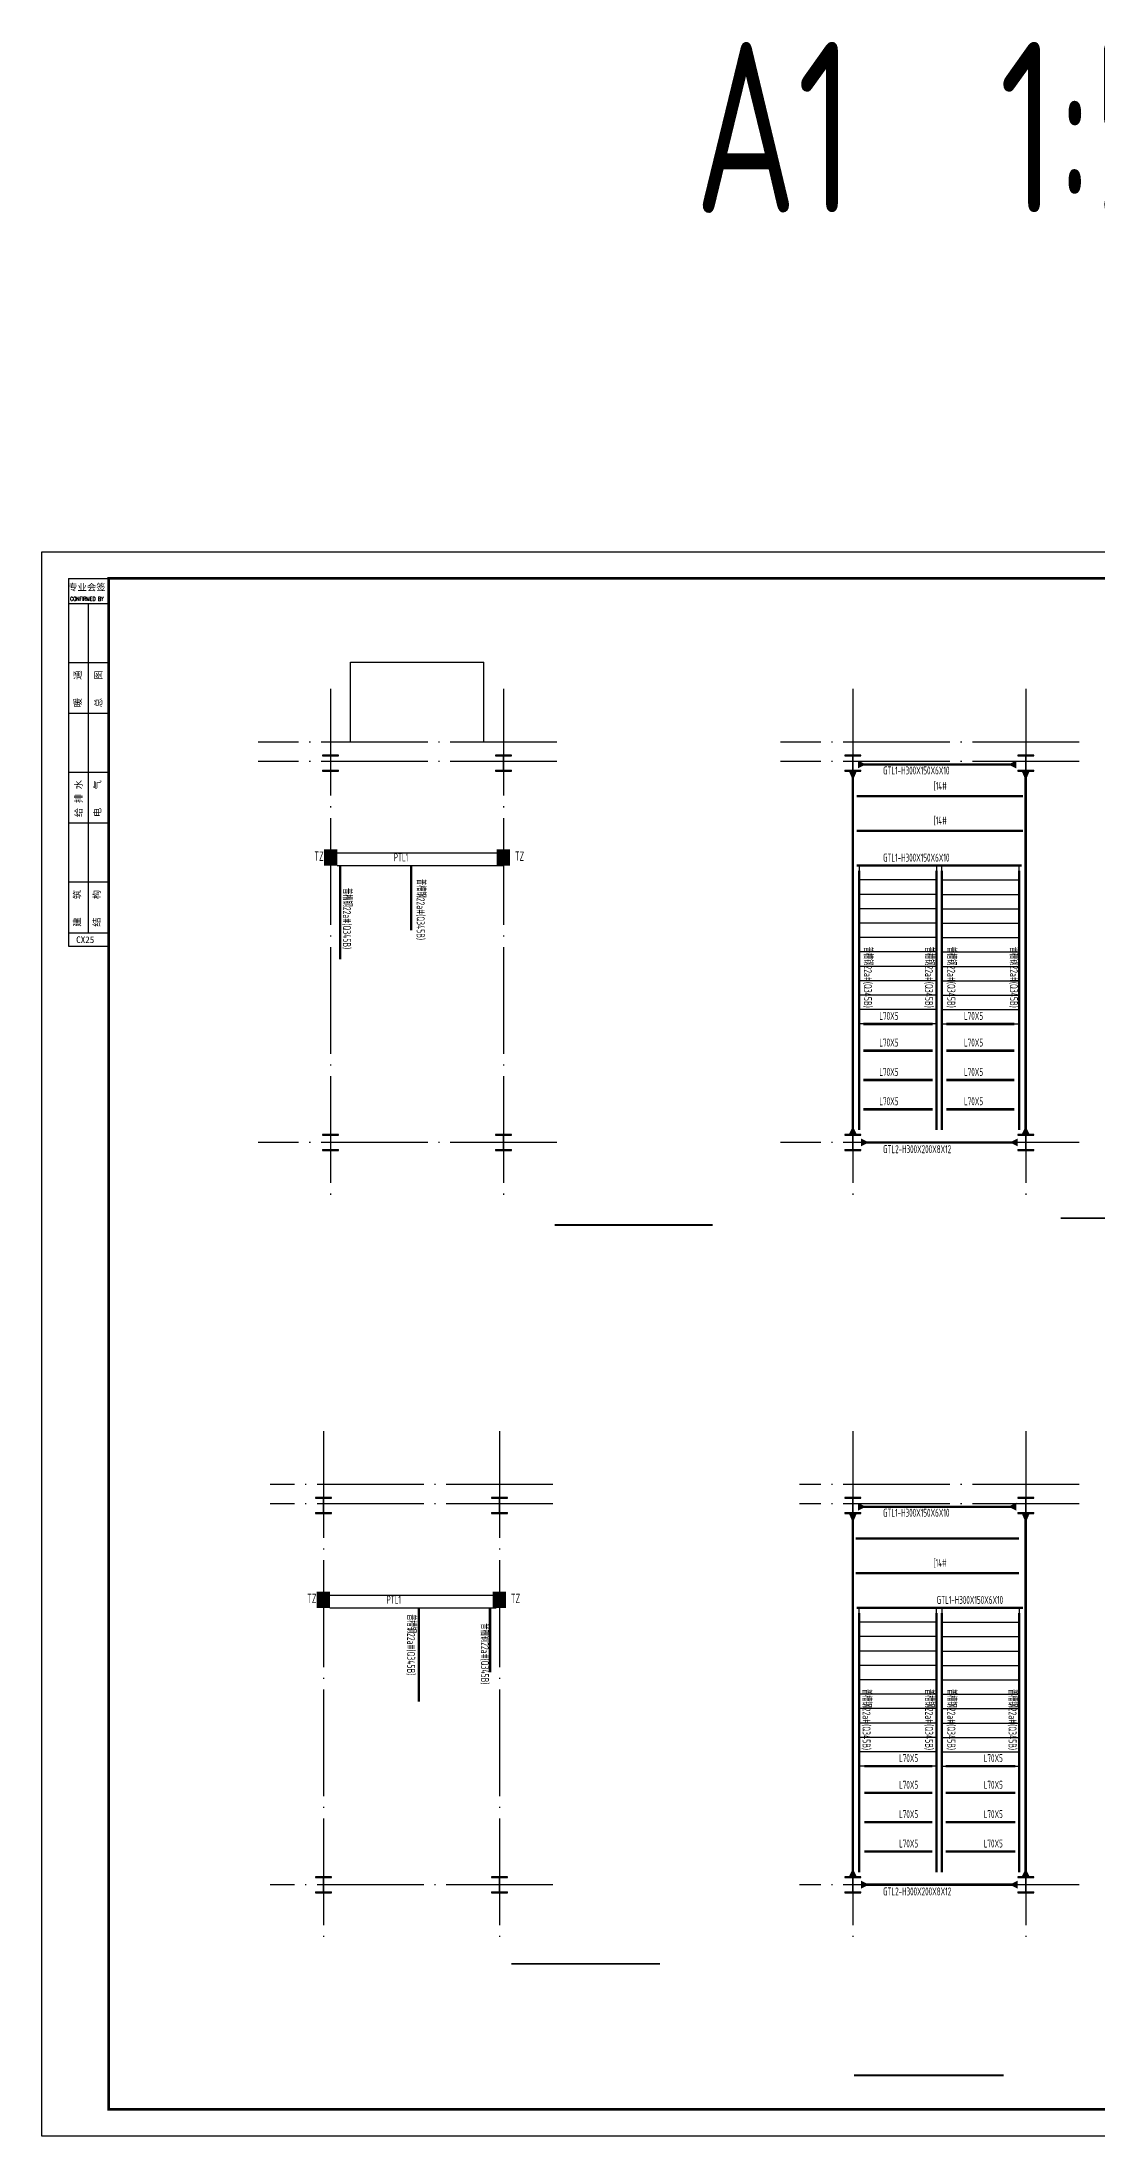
# Model space of a CAD drawing. Extents: x -138012 to 2129925, y -311560 to 0.
# Drawn here: x 1968731 to 1988515, y -173610 to -134354 of the extents above; entities that cross this region are included whole.
import ezdxf

# ---------------------------------------------------------------- set-up
doc = ezdxf.new("R2010")
doc.units = 0
doc.header["$LTSCALE"] = 1000
doc.header["$MEASUREMENT"] = 0
doc.linetypes.add('DOTE', pattern=[2.42, 2, -0.2, 0.02, -0.2])
for name, color, linetype in [('AXIS', 3, 'CONTINUOUS'), ('COLU', 7, 'CONTINUOUS'), ('COLU_HATCH', 251, 'CONTINUOUS'), ('DOTE', 253, 'DOTE'), ('PUB_TITLE', 4, 'CONTINUOUS'), ('STAIR', 2, 'CONTINUOUS'), ('TEXT', 7, 'CONTINUOUS'), ('勒脚', 50, 'CONTINUOUS'), ('图框', 4, 'CONTINUOUS'), ('字符串标注', 253, 'CONTINUOUS'), ('柱构件', 2, 'CONTINUOUS'), ('梁构件', 4, 'CONTINUOUS'), ('立面图', 40, 'CONTINUOUS')]:
    doc.layers.add(name, color=color, linetype=linetype)
doc.styles.add('FF', font='tssdeng.shx', dxfattribs={"width": 0.7, "bigfont": 'tssdchn.shx'})
doc.styles.add('iIcon2', font='')
doc.styles.add('MIMI-TKWZ', font='romanc.shx', dxfattribs={"width": 0.75, "oblique": 15, "bigfont": 'bigfont.shx'})
doc.styles.add('TSSD_REIN', font='tssdeng.shx', dxfattribs={"width": 0.7, "bigfont": 'tssdchn.shx'})
doc.styles.get('iIcon2').set_extended_font_data('SimSun')

# ---------------------------------------------------------------- blocks, each defined once
blk = doc.blocks.new('63463456')
at = {"layer": '柱构件'}
for p, q in [((1984086, -147723), (1983786, -147723)), ((1983786, -147723), (1983786, -147738)), ((1983786, -147738), (1983931, -147738)), ((1983931, -147738), (1983931, -148008)), ((1983941, -147738), (1984086, -147738)), ((1983941, -148008), (1983941, -147738)), ((1984086, -147738), (1984086, -147723)), ((1987326, -147723), (1987026, -147723)), ((1987026, -147723), (1987026, -147738)), ((1987026, -147738), (1987171, -147738)), ((1987171, -147738), (1987171, -148008)), ((1987181, -147738), (1987326, -147738)), ((1987181, -148008), (1987181, -147738)), ((1987326, -147738), (1987326, -147723)), ((1983786, -148008), (1983786, -148023)), ((1983786, -148008), (1983931, -148008)), ((1983786, -148023), (1984086, -148023)), ((1983941, -148008), (1984086, -148008)), ((1984086, -148023), (1984086, -148008)), ((1987026, -148008), (1987026, -148023)), ((1987026, -148008), (1987171, -148008)), ((1987026, -148023), (1987326, -148023)), ((1987181, -148008), (1987326, -148008)), ((1987326, -148023), (1987326, -148008)), ((1984086, -154833), (1983786, -154833)), ((1983786, -154833), (1983786, -154848)), ((1983786, -154848), (1983931, -154848)), ((1983931, -154848), (1983931, -155118)), ((1983941, -154848), (1984086, -154848)), ((1983941, -155118), (1983941, -154848)), ((1984086, -154848), (1984086, -154833)), ((1987326, -154833), (1987026, -154833)), ((1987026, -154833), (1987026, -154848)), ((1987026, -154848), (1987171, -154848)), ((1987171, -154848), (1987171, -155118)), ((1987181, -154848), (1987326, -154848)), ((1987181, -155118), (1987181, -154848)), ((1987326, -154848), (1987326, -154833)), ((1983786, -155118), (1983786, -155133)), ((1983786, -155118), (1983931, -155118)), ((1983786, -155133), (1984086, -155133)), ((1983941, -155118), (1984086, -155118)), ((1984086, -155133), (1984086, -155118)), ((1987026, -155118), (1987026, -155133)), ((1987026, -155118), (1987171, -155118)), ((1987026, -155133), (1987326, -155133)), ((1987181, -155118), (1987326, -155118)), ((1987326, -155133), (1987326, -155118))]:
    blk.add_line(p, q, dxfattribs=at)
blk = doc.blocks.new('654634')
at = {"layer": '图框'}
for p, q in [((71967, -136041), (73467, -136041)), ((71967, -136041), (71967, -149325)), ((71967, -136987), (73467, -136987)), ((71967, -139193), (73467, -139193)), ((71967, -141099), (73467, -141099)), ((71967, -143306), (73467, -143306)), ((71967, -145212), (73467, -145212)), ((71967, -147419), (73467, -147419)), ((71967, -149325), (73467, -149325)), ((71967, -149325), (71967, -149825)), ((71967, -149825), (73467, -149825))]:
    blk.add_line(p, q, dxfattribs=at)
blk.add_lwpolyline([(72717, -149325), (72717, -136987)], dxfattribs=at)
at = {"layer": '图框', "style": 'iIcon2'}
for s, p in [('专业会签', (71956, -136500)), ('CX25', (72252, -149714))]:
    blk.add_text(s, height=250, dxfattribs=at).set_placement(p)
at = {"layer": '图框', "style": 'MIMI-TKWZ', "width": 0.75}
blk.add_text('CONFIRMED BY', height=145, dxfattribs=at).set_placement((72026, -136885))
at = {"layer": '图框', "style": 'iIcon2'}
for s, p in [('暖    通', (72436, -140877)), ('总    图', (73213, -140877)), ('给 排 水', (72469, -144990)), ('电    气', (73176, -144990)), ('建    筑', (72418, -149103)), ('结    构', (73149, -149103))]:
    blk.add_text(s, height=250, rotation=90, dxfattribs=at).set_placement(p)

msp = doc.modelspace()

# ---------------------------------------------------------------- hatches: boundary and pattern name
at = {"layer": 'COLU_HATCH'}
for points in [[(1974024.236, -149792.818), (1974264.236, -149792.818), (1974264.236, -149492.818), (1974024.236, -149492.818)], [(1977264.236, -149792.818), (1977504.236, -149792.818), (1977504.236, -149492.818), (1977264.236, -149492.818)], [(1973888.787, -163706.8), (1974128.787, -163706.8), (1974128.787, -163406.8), (1973888.787, -163406.8)], [(1977188.787, -163706.8), (1977428.787, -163706.8), (1977428.787, -163406.8), (1977188.787, -163406.8)]]:
    msp.add_hatch(color=8, dxfattribs=at).paths.add_polyline_path(points)

# ---------------------------------------------------------------- linework, layer by layer
at = {"layer": 'AXIS'}
for p, q in [((1974264.236, -149552.818), (1977384.236, -149552.818)), ((1974264.236, -149792.818), (1977384.236, -149792.818)), ((1974128.787, -163466.8), (1977248.787, -163466.8)), ((1974128.787, -163706.8), (1977248.787, -163706.8))]:
    msp.add_line(p, q, dxfattribs=at)
at = {"layer": 'AXIS', "const_width": 35}
for points in [[(1978343.847, -156529.143), (1981306.611, -156529.143)], [(1987831.382, -156403.04), (1991102.872, -156403.04)], [(1977532.533, -170381.031), (1980321.518, -170381.031)], [(1983954.977, -172470.01), (1986760.428, -172470.01)]]:
    msp.add_lwpolyline(points, dxfattribs=at)
at = {"layer": 'COLU', "const_width": 10}
for points in [[(1974264.236, -149792.818), (1974024.236, -149792.818), (1974024.236, -149492.818), (1974264.236, -149492.818)], [(1974264.236, -149792.818), (1974024.236, -149792.818), (1974024.236, -149492.818), (1974264.236, -149492.818)], [(1977504.236, -149792.818), (1977264.236, -149792.818), (1977264.236, -149492.818), (1977504.236, -149492.818)], [(1977504.236, -149792.818), (1977264.236, -149792.818), (1977264.236, -149492.818), (1977504.236, -149492.818)], [(1974128.787, -163706.8), (1973888.787, -163706.8), (1973888.787, -163406.8), (1974128.787, -163406.8)], [(1974128.787, -163706.8), (1973888.787, -163706.8), (1973888.787, -163406.8), (1974128.787, -163406.8)], [(1977428.787, -163706.8), (1977188.787, -163706.8), (1977188.787, -163406.8), (1977428.787, -163406.8)], [(1977428.787, -163706.8), (1977188.787, -163706.8), (1977188.787, -163406.8), (1977428.787, -163406.8)]]:
    msp.add_lwpolyline(points, close=True, dxfattribs=at)
at = {"layer": 'DOTE', "color": 8, "linetype": 'DOTE'}
for p, q in [((1974144.236, -146482.818), (1974144.236, -155982.818)), ((1977384.236, -146482.818), (1977384.236, -155982.818)), ((1983935.523, -146482.818), (1983935.523, -155982.818)), ((1987175.523, -146482.818), (1987175.523, -155982.818)), ((1978384.236, -147482.818), (1972784.236, -147482.818)), ((1988175.523, -147482.818), (1982575.523, -147482.818)), ((1978384.236, -147842.818), (1972784.236, -147842.818)), ((1988175.523, -147842.818), (1982575.523, -147842.818)), ((1978384.236, -154982.818), (1972784.236, -154982.818)), ((1988175.523, -154982.818), (1982575.523, -154982.818)), ((1974008.787, -160396.8), (1974008.787, -169896.8)), ((1977308.787, -160396.8), (1977308.787, -169896.8)), ((1983935.523, -160396.8), (1983935.523, -169896.8)), ((1987175.523, -160396.8), (1987175.523, -169896.8)), ((1978308.787, -161396.8), (1973008.787, -161396.8)), ((1988175.523, -161396.8), (1982935.523, -161396.8)), ((1978308.787, -161756.8), (1973008.787, -161756.8)), ((1988175.523, -161756.8), (1982935.523, -161756.8)), ((1978308.787, -168896.8), (1973008.787, -168896.8)), ((1988175.523, -168896.8), (1982935.523, -168896.8))]:
    msp.add_line(p, q, dxfattribs=at)
at = {"layer": 'PUB_TITLE'}
msp.add_lwpolyline([(1968730.744, -173609.799), (1968730.744, -143909.799), (2010780.744, -143909.799), (2010780.744, -173609.799)], close=True, dxfattribs=at)
at = {"layer": 'PUB_TITLE', "const_width": 50}
msp.add_lwpolyline([(1969980.744, -173109.799), (2010280.744, -173109.799), (2010280.744, -144409.799), (1969980.744, -144409.799)], close=True, dxfattribs=at)
at = {"layer": 'STAIR'}
for p, q in [((1984055.523, -149792.818), (1984055.523, -152762.818)), ((1985505.523, -149792.818), (1984055.523, -149792.818)), ((1985505.523, -149792.818), (1985605.523, -149792.818)), ((1985505.523, -149792.818), (1985505.523, -152762.818)), ((1985605.523, -152762.818), (1985605.523, -149792.818)), ((1985605.523, -149792.818), (1987055.523, -149792.818)), ((1987055.523, -152762.818), (1987055.523, -149792.818)), ((1985505.523, -150062.818), (1984055.523, -150062.818)), ((1985505.523, -150332.818), (1984055.523, -150332.818)), ((1985605.523, -150062.818), (1987055.523, -150062.818)), ((1985605.523, -150332.818), (1987055.523, -150332.818)), ((1985505.523, -150602.818), (1984055.523, -150602.818)), ((1985605.523, -150602.818), (1987055.523, -150602.818)), ((1985505.523, -150872.818), (1984055.523, -150872.818)), ((1985605.523, -150872.818), (1987055.523, -150872.818)), ((1985505.523, -151142.818), (1984055.523, -151142.818)), ((1985505.523, -151412.818), (1984055.523, -151412.818)), ((1985605.523, -151142.818), (1987055.523, -151142.818)), ((1985605.523, -151412.818), (1987055.523, -151412.818)), ((1985505.523, -151682.818), (1984055.523, -151682.818)), ((1985605.523, -151682.818), (1987055.523, -151682.818)), ((1985505.523, -151952.818), (1984055.523, -151952.818)), ((1985505.523, -152222.818), (1984055.523, -152222.818)), ((1985605.523, -151952.818), (1987055.523, -151952.818)), ((1985605.523, -152222.818), (1987055.523, -152222.818)), ((1985505.523, -152492.818), (1984055.523, -152492.818)), ((1985605.523, -152492.818), (1987055.523, -152492.818)), ((1985505.523, -152762.818), (1984055.523, -152762.818)), ((1985605.523, -152762.818), (1987055.523, -152762.818)), ((1984055.526, -166676.8), (1984055.526, -163706.8)), ((1985505.526, -163706.8), (1984055.526, -163706.8)), ((1985505.526, -163976.8), (1984055.526, -163976.8)), ((1985505.526, -166676.8), (1985505.526, -163706.8)), ((1985605.526, -163706.8), (1985505.526, -163706.8)), ((1985605.526, -163706.8), (1985605.526, -166676.8)), ((1985605.526, -163706.8), (1987055.52, -163706.8)), ((1985605.526, -163976.8), (1987055.52, -163976.8)), ((1987055.52, -163706.8), (1987055.52, -166676.8)), ((1985505.526, -164246.8), (1984055.526, -164246.8)), ((1985605.526, -164246.8), (1987055.52, -164246.8)), ((1985505.526, -164516.8), (1984055.526, -164516.8)), ((1985505.526, -164786.8), (1984055.526, -164786.8)), ((1985605.526, -164516.8), (1987055.52, -164516.8)), ((1985605.526, -164786.8), (1987055.52, -164786.8)), ((1985505.526, -165056.8), (1984055.526, -165056.8)), ((1985605.526, -165056.8), (1987055.52, -165056.8)), ((1985505.526, -165326.8), (1984055.526, -165326.8)), ((1985505.526, -165596.8), (1984055.526, -165596.8)), ((1985605.526, -165326.8), (1987055.52, -165326.8)), ((1985605.526, -165596.8), (1987055.52, -165596.8)), ((1985505.526, -165866.8), (1984055.526, -165866.8)), ((1985605.526, -165866.8), (1987055.52, -165866.8)), ((1985505.526, -166136.8), (1984055.526, -166136.8)), ((1985505.526, -166406.8), (1984055.526, -166406.8)), ((1985605.526, -166136.8), (1987055.52, -166136.8)), ((1985605.526, -166406.8), (1987055.52, -166406.8)), ((1985505.526, -166676.8), (1984055.526, -166676.8)), ((1985605.526, -166676.8), (1987055.52, -166676.8))]:
    msp.add_line(p, q, dxfattribs=at)
at = {"layer": '勒脚'}
for p, q in [((1974514.236, -147482.818), (1974514.236, -145982.818)), ((1977014.236, -147482.818), (1977014.236, -145982.818))]:
    msp.add_line(p, q, dxfattribs=at)
at = {"layer": '字符串标注', "const_width": 1.5}
for points in [[(1983936.276, -147872.818, 1), (1983934.776, -147872.818, 1), (1983936.276, -147872.818, 1)], [(1987176.276, -147872.818, 1), (1987174.776, -147872.818, 1), (1987176.276, -147872.818, 1)], [(1983936.276, -154982.818, 1), (1983934.776, -154982.818, 1), (1983936.276, -154982.818, 1)], [(1987176.276, -154982.818, 1), (1987174.776, -154982.818, 1), (1987176.276, -154982.818, 1)]]:
    msp.add_lwpolyline(points, format="xyb", close=True, dxfattribs=at)
at = {"layer": '柱构件'}
for p, q in [((1974158.787, -161636.8), (1973858.787, -161636.8)), ((1973858.787, -161636.8), (1973858.787, -161651.796)), ((1973858.787, -161651.796), (1974003.788, -161651.796)), ((1974003.788, -161651.796), (1974003.788, -161921.798)), ((1974013.788, -161651.796), (1974158.787, -161651.796)), ((1974013.788, -161921.798), (1974013.788, -161651.796)), ((1974158.787, -161651.796), (1974158.787, -161636.8)), ((1977458.787, -161636.8), (1977158.787, -161636.8)), ((1977158.787, -161636.8), (1977158.787, -161651.796)), ((1977158.787, -161651.796), (1977303.787, -161651.796)), ((1977303.787, -161651.796), (1977303.787, -161921.798)), ((1977313.788, -161651.796), (1977458.787, -161651.796)), ((1977313.788, -161921.798), (1977313.788, -161651.796)), ((1977458.787, -161651.796), (1977458.787, -161636.8)), ((1973858.787, -161921.798), (1973858.787, -161936.8)), ((1973858.787, -161921.798), (1974003.788, -161921.798)), ((1973858.787, -161936.8), (1974158.787, -161936.8)), ((1974013.788, -161921.798), (1974158.787, -161921.798)), ((1974158.787, -161936.8), (1974158.787, -161921.798)), ((1977158.787, -161921.798), (1977158.787, -161936.8)), ((1977158.787, -161921.798), (1977303.787, -161921.798)), ((1977158.787, -161936.8), (1977458.787, -161936.8)), ((1977313.788, -161921.798), (1977458.787, -161921.798)), ((1977458.787, -161936.8), (1977458.787, -161921.798)), ((1974158.787, -168746.8), (1973858.787, -168746.8)), ((1973858.787, -168746.8), (1973858.787, -168761.803)), ((1973858.787, -168761.803), (1974003.788, -168761.803)), ((1974003.788, -168761.803), (1974003.788, -169031.798)), ((1974013.788, -168761.803), (1974158.787, -168761.803)), ((1974013.788, -169031.798), (1974013.788, -168761.803)), ((1974158.787, -168761.803), (1974158.787, -168746.8)), ((1977458.787, -168746.8), (1977158.787, -168746.8)), ((1977158.787, -168746.8), (1977158.787, -168761.803)), ((1977158.787, -168761.803), (1977303.787, -168761.803)), ((1977303.787, -168761.803), (1977303.787, -169031.798)), ((1977313.788, -168761.803), (1977458.787, -168761.803)), ((1977313.788, -169031.798), (1977313.788, -168761.803)), ((1977458.787, -168761.803), (1977458.787, -168746.8)), ((1973858.787, -169031.798), (1973858.787, -169046.8)), ((1973858.787, -169031.798), (1974003.788, -169031.798)), ((1973858.787, -169046.8), (1974158.787, -169046.8)), ((1974013.788, -169031.798), (1974158.787, -169031.798)), ((1974158.787, -169046.8), (1974158.787, -169031.798)), ((1977158.787, -169031.798), (1977158.787, -169046.8)), ((1977158.787, -169031.798), (1977303.787, -169031.798)), ((1977158.787, -169046.8), (1977458.787, -169046.8)), ((1977313.788, -169031.798), (1977458.787, -169031.798)), ((1977458.787, -169046.8), (1977458.787, -169031.798))]:
    msp.add_line(p, q, dxfattribs=at)
at = {"layer": '梁构件', "const_width": 45}
for points in [[(1984028.859, -147897.824), (1987000.523, -147897.824)], [(1983935.526, -154832.818), (1983935.526, -148022.818)], [(1987175.526, -154832.818), (1987175.526, -148022.818)], [(1984003.9, -148492.818), (1987122.202, -148492.818)], [(1984003.9, -149142.818), (1987122.202, -149142.818)], [(1974320.784, -151551.653), (1974320.784, -149792.818)], [(1975654.236, -151005.398), (1975654.236, -149792.818)], [(1984008.03, -149792.818), (1987102.879, -149792.818)], [(1984055.523, -154752.336), (1984055.523, -149890.991)], [(1985505.523, -154752.336), (1985505.523, -149890.991)], [(1985605.523, -154752.336), (1985605.523, -149890.991)], [(1987055.523, -154752.336), (1987055.523, -149890.991)], [(1984129.567, -152762.818), (1985433.357, -152762.818)], [(1985687.775, -152762.818), (1986963.548, -152762.818)], [(1984129.567, -153262.818), (1985433.357, -153262.818)], [(1985687.775, -153262.818), (1986963.548, -153262.818)], [(1984129.567, -153812.818), (1985433.357, -153812.818)], [(1985687.775, -153812.818), (1986963.548, -153812.818)], [(1984129.567, -154362.818), (1985433.357, -154362.818)], [(1985687.775, -154362.818), (1986963.548, -154362.818)], [(1984085.526, -154982.818), (1987025.526, -154982.818)], [(1983935.526, -168746.8), (1983935.526, -161936.8)], [(1984028.859, -161811.806), (1986940.523, -161811.806)], [(1987175.523, -168746.8), (1987175.523, -161936.8)], [(1987047.149, -162406.8), (1983988.846, -162406.8)], [(1987047.149, -163056.8), (1983988.846, -163056.8)], [(1975798.787, -165464.221), (1975798.787, -163706.8)], [(1977132.239, -164917.965), (1977132.239, -163706.8)], [(1987122.127, -163706.8), (1984008.17, -163706.8)], [(1984055.526, -168666.318), (1984055.526, -163804.972)], [(1985505.526, -168666.318), (1985505.526, -163804.972)], [(1985605.526, -168666.318), (1985605.526, -163804.972)], [(1987055.52, -168666.318), (1987055.52, -163804.972)], [(1985423.274, -166676.8), (1984147.5, -166676.8)], [(1986981.477, -166676.8), (1985677.691, -166676.8)], [(1985423.274, -167176.8), (1984147.5, -167176.8)], [(1986981.477, -167176.8), (1985677.691, -167176.8)], [(1985423.274, -167726.8), (1984147.5, -167726.8)], [(1986981.477, -167726.8), (1985677.691, -167726.8)], [(1985423.274, -168276.8), (1984147.5, -168276.8)], [(1986981.477, -168276.8), (1985677.691, -168276.8)], [(1984085.526, -168896.8), (1986965.526, -168896.8)]]:
    msp.add_lwpolyline(points, dxfattribs=at)
at = {"layer": '梁构件'}
for points in [[(1984028.859, -147822.824, 387), (1984178.859, -147897.824, 387), (1984028.859, -147972.824, 387)], [(1987000.523, -147822.824), (1986850.523, -147897.824), (1987000.523, -147972.824)], [(1984010.526, -148022.818), (1983935.526, -148197.824), (1983860.526, -148022.818)], [(1987250.526, -148022.818), (1987175.526, -148197.824), (1987100.526, -148022.818)], [(1983860.526, -154832.818), (1983935.526, -154682.818), (1984010.526, -154832.818)], [(1984085.526, -154907.818), (1984235.526, -154982.818), (1984085.526, -155057.818)], [(1987025.526, -155057.818), (1986875.526, -154982.818), (1987025.526, -154907.818)], [(1987100.526, -154832.818), (1987175.526, -154682.818), (1987250.526, -154832.818)], [(1984010.526, -161936.8), (1983935.526, -162111.806), (1983860.526, -161936.8)], [(1984028.859, -161736.806, 387), (1984178.859, -161811.806, 387), (1984028.859, -161886.806, 387)], [(1987000.521, -161736.806), (1986850.521, -161811.806), (1987000.521, -161886.806)], [(1987250.523, -161936.8), (1987175.523, -162111.806), (1987100.523, -161936.8)], [(1983860.526, -168746.8), (1983935.526, -168596.8), (1984010.526, -168746.8)], [(1987100.523, -168746.8), (1987175.523, -168596.8), (1987250.523, -168746.8)], [(1984085.526, -168821.8), (1984235.526, -168896.8), (1984085.526, -168971.8)], [(1987025.523, -168971.8), (1986875.523, -168896.8), (1987025.523, -168821.8)]]:
    msp.add_solid(points, dxfattribs=at)
at = {"layer": '立面图'}
msp.add_line((1974514.236, -145982.818), (1977014.236, -145982.818), dxfattribs=at)

# ---------------------------------------------------------------- block references
at = {"layer": 'TEXT', "xscale": 0.5, "yscale": 0.5, "zscale": 0.5}
msp.add_blockref('654634', (1933247.352, -76389.075), dxfattribs=at)
at = {"layer": '柱构件'}
for p in [(-9791.289, 0), (0, 0), (-0.003, -13913.982)]:
    msp.add_blockref('63463456', p, dxfattribs=at)

# ---------------------------------------------------------------- texts
at = {"layer": 'TEXT'}
for s, height, style, width, p in [('A1  1:50', 3200, 'FF', 0.7, (1980968.521, -137553.624)), ('GTL1-H300X150X6X10', 150, 'TSSD_REIN', 0.55, (1984503.575, -148085.931)), ('[14#', 150, 'TSSD_REIN', 0.55, (1985452.197, -148374.995)), ('[14#', 150, 'TSSD_REIN', 0.55, (1985452.197, -149024.995)), ('TZ', 175, 'TSSD_REIN', 0.55, (1973839.477, -149704.86)), ('PTL1', 150, 'TSSD_REIN', 0.55, (1975328.129, -149715.084)), ('TZ', 175, 'TSSD_REIN', 0.55, (1977598.153, -149704.86)), ('GTL1-H300X150X6X10', 150, 'TSSD_REIN', 0.55, (1984503.575, -149719.725)), ('L70X5', 150, 'TSSD_REIN', 0.55, (1984432.985, -152685.826)), ('L70X5', 150, 'TSSD_REIN', 0.55, (1986019.936, -152685.826)), ('L70X5', 150, 'TSSD_REIN', 0.55, (1984432.985, -153185.826)), ('L70X5', 150, 'TSSD_REIN', 0.55, (1986019.936, -153185.826)), ('L70X5', 150, 'TSSD_REIN', 0.55, (1984432.985, -153735.826)), ('L70X5', 150, 'TSSD_REIN', 0.55, (1986019.936, -153735.826)), ('L70X5', 150, 'TSSD_REIN', 0.55, (1984432.985, -154285.826)), ('L70X5', 150, 'TSSD_REIN', 0.55, (1986019.936, -154285.826)), ('GTL2-H300X200X8X12', 150, 'TSSD_REIN', 0.55, (1984503.575, -155184.614)), ('GTL1-H300X150X6X10', 150, 'TSSD_REIN', 0.55, (1984503.575, -161999.913)), ('[14#', 150, 'TSSD_REIN', 0.55, (1985449.429, -162938.977)), ('TZ', 175, 'TSSD_REIN', 0.55, (1973704.027, -163618.841)), ('PTL1', 150, 'TSSD_REIN', 0.55, (1975192.68, -163629.065)), ('TZ', 175, 'TSSD_REIN', 0.55, (1977522.704, -163618.841)), ('GTL1-H300X150X6X10', 150, 'TSSD_REIN', 0.55, (1985509.589, -163633.707)), ('L70X5', 150, 'TSSD_REIN', 0.55, (1984802.363, -166599.807)), ('L70X5', 150, 'TSSD_REIN', 0.55, (1986389.313, -166599.807)), ('L70X5', 150, 'TSSD_REIN', 0.55, (1984802.363, -167099.807)), ('L70X5', 150, 'TSSD_REIN', 0.55, (1986389.313, -167099.807)), ('L70X5', 150, 'TSSD_REIN', 0.55, (1984802.363, -167649.807)), ('L70X5', 150, 'TSSD_REIN', 0.55, (1986389.313, -167649.807)), ('L70X5', 150, 'TSSD_REIN', 0.55, (1984802.363, -168199.807)), ('L70X5', 150, 'TSSD_REIN', 0.55, (1986389.313, -168199.807)), ('GTL2-H300X200X8X12', 150, 'TSSD_REIN', 0.55, (1984503.575, -169098.596))]:
    msp.add_text(s, height=height, dxfattribs=dict(at, style=style, width=width)).set_placement(p)
at = {"layer": 'TEXT', "style": 'TSSD_REIN', "width": 0.6}
for p in [(1974375.392, -150215.645), (1975758.517, -150044.937), (1984141.565, -151313.858), (1985288.541, -151313.858), (1985705.052, -151313.858), (1986879.617, -151313.858), (1975578.985, -163827.629), (1976962.111, -163998.337), (1984115.911, -165227.84), (1985290.476, -165227.84), (1985706.987, -165227.84), (1986853.957, -165227.84)]:
    msp.add_text('普槽钢22a#(Q345B)', height=150, rotation=270, dxfattribs=at).set_placement(p)

doc.saveas('drawing.dxf')
